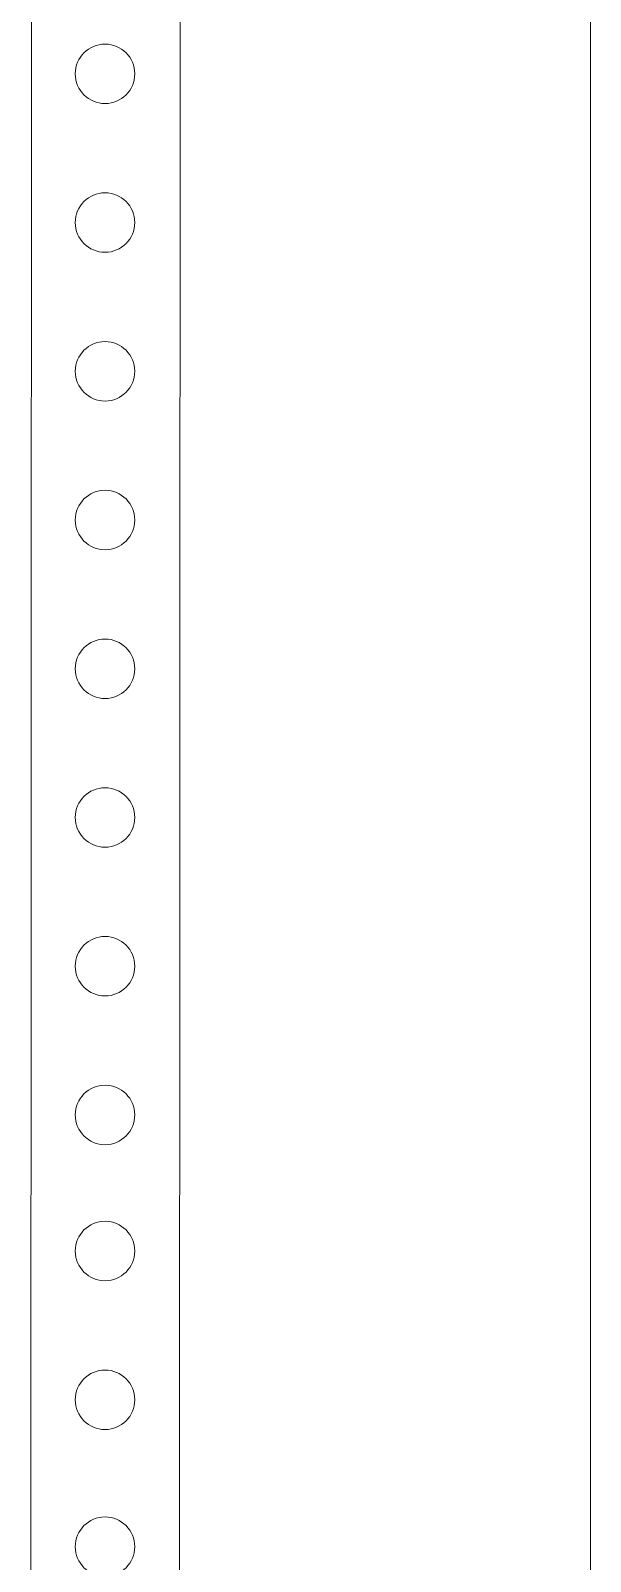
# Model space of a CAD drawing. Header units: millimetres. Extents: x 1880 to 4113, y 771 to 2990.
# Drawn here: x 3246.2 to 3321.4, y 1259.2 to 1465 of the extents above; entities that cross this region are included whole.
import ezdxf

# ---------------------------------------------------------------- set-up
doc = ezdxf.new("R2010")
doc.units = ezdxf.units.MM
doc.layers.add('002-PI-Kabelska kanalica', color=150, linetype='Continuous')
doc.layers.add('004-PI-DIN Šina', color=3, linetype='Continuous')

msp = doc.modelspace()

# ---------------------------------------------------------------- linework, layer by layer
at = {"layer": '002-PI-Kabelska kanalica', "color": 0, "linetype": 'ByBlock', "lineweight": 0}
msp.add_line((3321.45, 2624.72), (3321.45, 1193.72), dxfattribs=at)
at = {"layer": '004-PI-DIN Šina', "color": 0, "linetype": 'ByBlock', "lineweight": 0}
for p, q in [((3246.71, 2621.13), (3246.2, 1193.72)), ((3266.2, 1193.72), (3266.71, 2621.13))]:
    msp.add_line(p, q, dxfattribs=at)
at = {"layer": '004-PI-DIN Šina', "color": 0, "linetype": 'ByBlock', "lineweight": 0, "ltscale": 0.01}
for centre in [(3256.2, 1459.2), (3256.2, 1459.2), (3256.2, 1439.2), (3256.2, 1419.2), (3256.2, 1399.2), (3256.2, 1379.2), (3256.2, 1359.2), (3256.2, 1339.2), (3256.2, 1319.2), (3256.2, 1300.9), (3256.2, 1280.9), (3256.2, 1261.14)]:
    msp.add_circle(centre, 4, dxfattribs=at)

doc.saveas('drawing.dxf')
